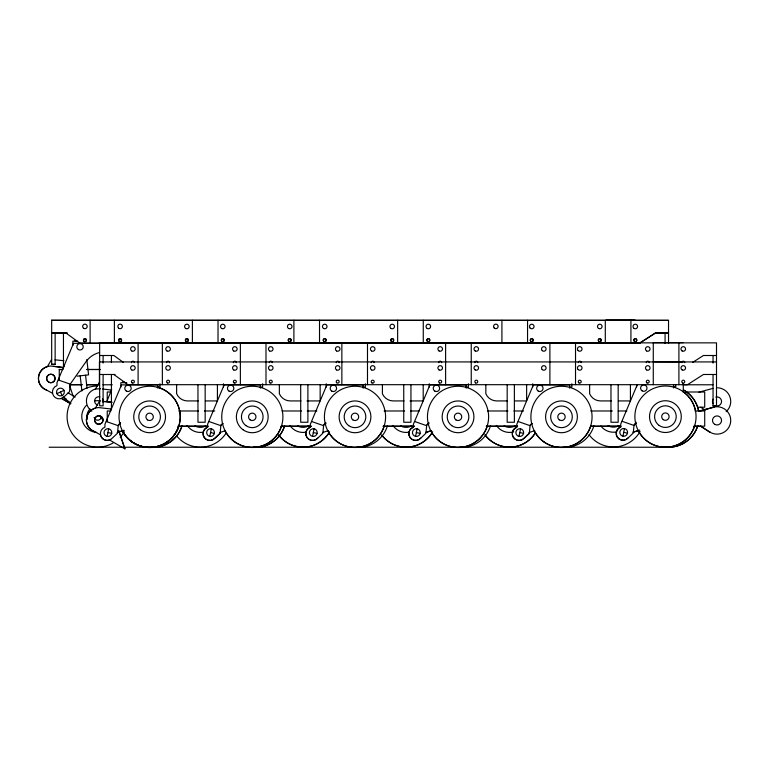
<?xml version="1.0" encoding="UTF-8"?>
<svg xmlns="http://www.w3.org/2000/svg" width="769" height="769" viewBox="0 0 769 769"><rect width="100%" height="100%" fill="white"/><g stroke="black" fill="none" stroke-linecap="round" stroke-linejoin="round"><path stroke-width="1.15" d="M98.951 352.663A23.695 23.695 0 0 0 85.109 362.978L70.229 384.135L69.518 391.69L64.375 396.525A6.815 6.815 0 0 1 53.599 395.862A6.815 6.815 0 0 1 56.973 385.605L56.973 382.722L73.526 343.32L639.539 343.243L655.448 333.044L668.53 333.044M120.454 422.46L118.195 425.67L117.494 433.226L112.351 438.061A6.815 6.815 0 0 1 101.575 437.398A6.815 6.815 0 0 1 104.949 427.141L104.949 424.257L121.502 384.865L157.751 384.865L157.751 388.134M260.393 388.134L260.393 384.865L224.144 384.865L207.601 424.257L207.601 427.237A6.815 6.815 0 0 0 204.227 437.494A6.815 6.815 0 0 0 215.003 438.157L220.136 433.322L220.847 425.67L221.741 424.392M325.845 422.46L323.586 425.67L322.874 433.226L317.741 438.157A6.815 6.815 0 0 1 306.966 437.494A6.815 6.815 0 0 1 310.34 427.237L310.34 424.257L326.892 384.865L363.141 384.865L363.141 388.134M428.881 422.46L426.632 425.67L425.92 433.226L420.778 438.157A6.815 6.815 0 0 1 410.002 437.494A6.815 6.815 0 0 1 413.376 427.237L413.376 424.257L429.929 384.865L466.177 384.865L466.177 388.134M569.618 388.134L569.618 384.865L533.369 384.865L516.816 424.257L516.816 427.237A6.815 6.815 0 0 0 513.442 437.494A6.815 6.815 0 0 0 524.218 438.157L529.351 433.322L530.062 425.67L530.956 424.392M636.251 422.248L633.992 425.449L633.281 433.014L628.148 437.946A6.815 6.815 0 0 1 617.363 437.282A6.815 6.815 0 0 1 620.746 427.026L620.746 424.046L637.29 384.644M107.151 436.398L108.669 428.775M209.802 436.398L211.321 428.775M312.541 436.398L314.06 428.775M415.577 436.398L417.096 428.775M519.017 436.398L520.536 428.775M622.948 436.186L624.457 428.564M111.716 433.341L111.399 434.302A3.883 3.883 0 0 1 104.882 435.023A3.883 3.883 0 0 1 106.987 428.814A3.883 3.883 0 0 1 111.716 433.341L107.91 432.591M214.368 433.341L214.042 434.302A3.883 3.883 0 0 1 207.524 435.023A3.883 3.883 0 0 1 209.639 428.814A3.883 3.883 0 0 1 214.368 433.341L210.562 432.591M317.107 433.341L316.78 434.302A3.883 3.883 0 0 1 310.263 435.023A3.883 3.883 0 0 1 312.377 428.814A3.883 3.883 0 0 1 317.107 433.341L313.3 432.591M420.153 433.341L419.826 434.302A3.883 3.883 0 0 1 413.309 435.023A3.883 3.883 0 0 1 415.414 428.814A3.883 3.883 0 0 1 420.153 433.341L416.337 432.591M523.583 433.341L523.256 434.302A3.883 3.883 0 0 1 516.739 435.023A3.883 3.883 0 0 1 518.854 428.814A3.883 3.883 0 0 1 523.583 433.341L519.777 432.591M627.514 433.13L627.187 434.091A3.883 3.883 0 0 1 620.67 434.802A3.883 3.883 0 0 1 622.784 428.593A3.883 3.883 0 0 1 627.514 433.13L623.707 432.37M64.365 365.275L63.452 367.582L50.466 366.006L47.399 366.592A12.4 12.4 0 0 0 46.592 390.152M106.804 401.485L111.707 389.614M47.399 366.592L51.59 359.517M91.799 411.184A12.4 12.4 0 0 1 95.375 389.047L99.566 382.068M99.566 401.053L95.375 408.128A12.4 12.4 0 0 0 94.558 431.688M220.136 433.226L215.003 438.061A6.815 6.815 0 0 1 204.227 437.398A6.815 6.815 0 0 1 207.601 427.141M529.351 433.226L524.218 438.061A6.815 6.815 0 0 1 513.442 437.398A6.815 6.815 0 0 1 516.816 427.141M692.485 362.516L703.424 355.499L716.506 355.499M56.916 393.632L63.981 390.392M118.455 424.575L120.627 423.642M221.097 424.575L223.27 423.642M323.836 424.575L326.018 423.642M426.882 424.575L429.054 423.642M530.312 424.575L532.494 423.642M634.242 424.353L636.415 423.421M117.109 432.486L123.972 430.294M118.253 432.216L123.972 430.39M219.761 432.582L225.471 430.659M322.499 432.582L328.219 430.659M425.536 432.486L431.255 430.659M425.536 432.582L431.255 430.755M528.976 432.582L534.695 430.659M639.76 430.082L632.906 432.265L638.616 430.544M62.068 395.545L61.097 395.843A3.883 3.883 0 0 1 56.704 390.988A3.883 3.883 0 0 1 62.962 389.056A3.883 3.883 0 0 1 62.068 395.545L60.453 392.017M698.944 392.171L712.969 388.374M698.944 411.155L713.94 407.099M700.021 410.954L713.94 407.195M95.375 389.047L100.499 388.758M77.16 376.166L88.579 374.859L86.83 359.527M606.145 320.087L635.098 320.087M668.53 320.298L51.436 320.298L668.53 320.394L668.53 343.493M51.677 332.948L67.057 332.948M668.53 332.948L655.448 332.948L639.539 343.147L79.976 343.147M51.677 333.044L67.057 333.044M74.593 340.494L76.314 340.494M74.593 340.59L76.314 340.59M77.602 341.148L72.863 341.148L72.863 345.502M654.121 342.638L683.074 342.638M99.412 342.859L716.506 342.859L716.506 405.926L713.046 405.926L713.046 374.484M99.653 355.499L113.86 355.499L123.338 362.362M716.506 361.93L99.412 361.93L99.412 384.779M51.677 364.295L55.137 364.295M62.856 369.447L59.261 369.447L59.261 380.069M86.849 369.447L100.047 369.447M59.261 369.543L62.856 369.543M86.849 369.543L100.047 369.543M99.653 374.484L115.033 374.484M716.506 374.484L703.424 374.484L687.505 384.692L127.952 384.692L113.86 374.484M122.569 382.039L124.29 382.039M126.77 382.683L120.839 382.683L120.839 387.038M70.056 384.654L82.052 384.654M86.849 384.654L98.855 384.654M70.056 384.75L82.052 384.75M86.849 384.75L98.855 384.75M102.931 384.779L112.303 384.779M683.208 384.779L712.978 384.779M673.384 386.826L675.759 386.826L675.759 384.644M157.597 387.038L159.962 387.038L159.962 383.769M260.239 387.038L262.613 387.038L262.613 383.769M362.978 387.038L365.352 387.038L365.352 383.769M466.024 387.038L468.388 387.038L468.388 383.769M569.454 387.038L571.828 387.038L571.828 383.769M110.832 391.998L107.237 391.998L107.237 401.36M685.515 391.998L704.712 391.998L704.712 407.214L697.512 407.214M198.277 400.928L187.511 400.928A11.852 11.852 0 0 1 176.62 393.747L176.62 384.692M205.458 400.928L217.416 400.928L217.416 384.692M301.015 400.928L290.249 400.928A11.852 11.852 0 0 1 279.358 393.747L279.358 384.692M306.994 400.928L320.154 400.928L320.154 384.692M404.052 400.928L393.286 400.928A11.852 11.852 0 0 1 382.404 393.747L382.404 384.692M410.04 400.928L423.2 400.928L423.2 384.692M507.492 400.928L496.726 400.928A11.852 11.852 0 0 1 485.835 393.747L485.835 384.692M514.672 400.928L526.63 400.928L526.63 384.692M611.288 400.928L600.522 400.928A11.852 11.852 0 0 1 589.631 393.747L589.631 384.692M618.468 400.928L630.426 400.928L630.426 384.692M713.046 405.83L716.506 405.83M110.832 410.982L107.237 410.982L107.237 421.518M178.706 410.982L198.412 410.982M204.41 410.982L214.743 410.982M282.021 410.982L301.592 410.982M307.244 410.982L316.857 410.982M384.135 410.982L404.561 410.982M410.569 410.982L419.172 410.982M487.45 410.982L507.953 410.982M513.884 410.982L523.545 410.982M590.736 410.982L612.335 410.982M618.334 410.982L626.812 410.982M695.118 410.982L704.712 410.982L704.712 426.189L693.917 426.189M178.023 426.189L208.015 426.189M281.194 426.189L311.195 426.189M383.173 426.189L414.376 426.189M486.354 426.189L517.547 426.189M590.736 426.189L620.727 426.189M178.023 426.286L208.015 426.286M281.194 426.286L311.195 426.286M383.173 426.286L414.376 426.286M486.354 426.286L517.547 426.286M590.736 426.286L620.727 426.286M693.917 426.286L701.117 426.286M49.139 447.231L668.53 447.231M54.964 359.825L63.952 360.728M102.931 401.36L111.928 402.168M102.931 401.456L111.928 402.264M53.551 366.304L63.452 367.486M102.633 388.989L111.428 390.046M111.428 409.031L98.442 407.551L95.375 408.031A12.4 12.4 0 0 0 94.558 431.592L100.547 434.879M622.159 421.325L633.992 425.449M518.229 421.547L530.062 425.67M414.789 421.547L426.632 425.67M311.753 421.547L323.586 425.67M209.014 421.547L220.847 425.67M58.386 380.011L70.229 384.135M106.362 421.547L118.195 425.67M52.571 393.334L46.592 390.056A12.4 12.4 0 0 1 47.399 366.496M61.385 398.323L70.719 403.696M61.385 398.419L70.719 403.792M109.361 439.858L124.924 448.913L118.753 430.727M68.047 392.824L75.151 397.073M63.145 397.064L66.211 398.89M700.713 407.214L705.346 410.194M700.713 426.189L710.181 432.303M700.713 426.286L710.181 432.399M65.884 332.948L79.976 343.243M63.029 397.275L70.758 402.966M118.753 430.63L124.924 448.817M69.623 385.682L73.093 396.006M85.551 375.205L87.051 388.326M80.187 375.82L81.908 390.979M713.046 355.499L713.046 363.093M683.276 383.76L683.276 392.238M678.902 342.859L678.902 384.692M673.538 384.644L673.538 387.912M665.07 332.948L665.07 343.493M653.275 342.859L653.275 384.692M636.636 384.644L636.636 386.826M630.926 320.298L630.926 343.243M618.17 384.692L618.17 422.258L610.971 422.258L610.971 384.692M605.299 320.298L605.299 343.243M575.529 342.859L575.529 384.692M549.893 342.859L549.893 384.692M532.706 383.769L532.706 387.038M527.553 320.298L527.553 343.243M514.374 384.692L514.374 422.258L507.175 422.258L507.175 384.692M501.917 320.298L501.917 343.243M471.243 342.859L471.243 384.692M445.616 342.859L445.616 384.692M429.265 383.769L429.265 387.038M423.267 320.298L423.267 343.243M410.944 384.692L410.944 422.258L403.744 422.258L403.744 384.692M397.64 320.298L397.64 343.243M367.495 342.859L367.495 384.692M341.859 342.859L341.859 384.692M326.229 383.769L326.229 387.038M319.519 320.298L319.519 343.243M307.898 384.692L307.898 422.258L300.698 422.258L300.698 384.692M293.893 320.298L293.893 343.243M265.997 342.859L265.997 384.692M240.37 342.859L240.37 384.692M223.491 383.769L223.491 387.038M218.021 320.298L218.021 343.243M205.16 384.692L205.16 422.258L197.96 422.258L197.96 384.692M192.394 320.298L192.394 343.243M162.355 342.859L162.355 384.692M138.093 342.859L138.093 384.692M114.389 320.298L114.389 343.243M111.428 355.499L111.428 362.564M111.428 374.484L111.428 409.81M103.113 355.499L103.113 363.093M103.113 374.484L103.113 405.83L99.653 405.83L99.653 342.859M90.117 320.298L90.117 343.243M63.452 332.948L63.452 368.361M55.137 332.948L55.137 364.391L51.677 364.391L51.677 320.298M697.762 425.651A30.587 30.587 0 0 1 661.725 446.462M683.824 390.162A30.587 30.587 0 0 1 698.579 410.954A30.587 30.587 0 0 0 683.891 390.181M640.068 431.544A30.587 30.587 0 0 1 588.987 434.677M616.642 431.909A15.88 15.88 0 0 1 600.906 426.084M618.91 425.68A10.814 10.814 0 0 1 608.096 425.738M124.232 431.717A30.587 30.587 0 0 1 120.185 437.253M113.091 442.963A30.587 30.587 0 0 1 68.162 424.632A30.587 30.587 0 0 1 97.5 385.98M432.659 431.717A30.587 30.587 0 0 1 381.578 434.85M409.271 432.12A15.88 15.88 0 0 1 392.93 425.449M411.55 425.901A10.814 10.814 0 0 1 400.726 425.959M432.12 432.736A30.587 30.587 0 0 1 382.318 435.802M513.721 431.88A15.88 15.88 0 0 1 496.361 425.449M514.98 425.901A10.814 10.814 0 0 1 504.166 425.959M329.613 431.717A30.587 30.587 0 0 1 278.532 434.85M329.074 432.736A30.587 30.587 0 0 1 279.282 435.802M87.233 419.413A10.814 10.814 0 0 1 89.973 408.954M96.711 432.418A15.88 15.88 0 0 1 86.368 405.388M94.481 400.995A15.88 15.88 0 0 1 100.681 400.966M101.258 417.5A3.72 3.72 0 0 1 94.078 417.538M306.235 432.12A15.88 15.88 0 0 1 289.884 425.449M308.504 425.901A10.814 10.814 0 0 1 297.69 425.959M226.336 432.736A30.587 30.587 0 0 1 176.543 435.802M203.497 432.12A15.88 15.88 0 0 1 187.146 425.449M205.765 425.901A10.814 10.814 0 0 1 194.951 425.959M712.969 407.359A13.698 13.698 0 0 1 730.55 422.633A13.698 13.698 0 0 1 709.047 431.572M103.036 419.941A4.21 4.21 0 0 1 96.711 423.594A4.21 4.21 0 0 1 96.711 416.298A4.21 4.21 0 0 1 103.036 419.941A6.815 6.815 0 0 1 100.691 416.548M157.164 387.172A30.587 30.587 0 0 1 173.506 436.004A30.587 30.587 0 0 1 122.309 430.486M420.778 438.061A6.815 6.815 0 0 1 410.002 437.398A6.815 6.815 0 0 1 413.376 427.141M628.148 437.849A6.815 6.815 0 0 1 617.363 437.186A6.815 6.815 0 0 1 620.746 426.93M317.741 438.061A6.815 6.815 0 0 1 306.966 437.398A6.815 6.815 0 0 1 310.34 427.141M178.966 425.526A30.587 30.587 0 0 1 122.252 430.592M179.023 425.526A30.587 30.587 0 0 1 122.309 430.582M110.774 439.493A6.815 6.815 0 0 1 100.691 435.629M487.45 425.526A30.587 30.587 0 0 1 430.736 430.582M590.89 425.526A30.587 30.587 0 0 1 534.176 430.582M694.82 425.305A30.587 30.587 0 0 1 638.107 430.371M683.276 391.844A30.587 30.587 0 0 1 695.436 410.598M384.413 425.526A30.587 30.587 0 0 1 327.7 430.582M281.675 425.526A30.587 30.587 0 0 1 224.961 430.582M578.269 362.67A1.461 1.461 0 0 1 579.73 361.199A1.461 1.461 0 0 1 581.201 362.67M681.815 362.67A1.461 1.461 0 0 1 683.276 361.199A1.461 1.461 0 0 1 684.737 362.67M646.296 362.67A1.461 1.461 0 0 1 647.758 361.199A1.461 1.461 0 0 1 649.219 362.67M438.734 362.67A1.461 1.461 0 0 1 440.195 361.199A1.461 1.461 0 0 1 441.656 362.67M474.838 362.67A1.461 1.461 0 0 1 476.299 361.199A1.461 1.461 0 0 1 477.76 362.67M371.235 362.67A1.461 1.461 0 0 1 372.705 361.199A1.461 1.461 0 0 1 374.167 362.67M166.623 362.67A1.461 1.461 0 0 1 168.084 361.199A1.461 1.461 0 0 1 169.545 362.67M336.245 362.67A1.461 1.461 0 0 1 337.706 361.199A1.461 1.461 0 0 1 339.167 362.67M269.294 362.67A1.461 1.461 0 0 1 270.765 361.199A1.461 1.461 0 0 1 272.226 362.67M233.382 362.67A1.461 1.461 0 0 1 234.843 361.199A1.461 1.461 0 0 1 236.304 362.67M131.441 362.67A1.461 1.461 0 0 1 132.902 361.199A1.461 1.461 0 0 1 134.364 362.67M715.852 397.073A4.537 4.537 0 0 1 721.562 401.456A4.537 4.537 0 0 1 715.852 405.84M713.103 403.725A4.537 4.537 0 0 1 713.103 399.188M717.544 387.768A13.698 13.698 0 0 1 726.186 411.646M97.73 405.032A4.21 4.21 0 0 1 94.75 399.87A4.21 4.21 0 0 1 99.912 396.891M102.469 398.851A4.21 4.21 0 0 1 102.892 402.052M181.965 425.863A30.587 30.587 0 0 1 150.464 447.356M182.032 425.891A30.587 30.587 0 0 1 150.522 447.375M490.459 425.891A30.587 30.587 0 0 1 458.949 447.375M593.899 425.891A30.587 30.587 0 0 1 562.389 447.375M697.819 425.67A30.587 30.587 0 0 1 661.782 446.481M387.422 425.891A30.587 30.587 0 0 1 355.912 447.375M683.074 361.622L654.121 361.622L683.074 361.718M598.638 328.478A2.288 2.288 0 0 0 602.069 326.498A2.288 2.288 0 0 0 598.638 324.518A2.288 2.288 0 0 0 598.638 328.478M634.569 341.474A1.461 1.461 0 0 0 636.761 340.206A1.461 1.461 0 0 0 634.569 338.841A1.461 1.461 0 0 0 634.569 341.378A1.461 1.461 0 0 0 636.761 340.109A1.461 1.461 0 0 0 634.569 338.937A1.461 1.461 0 0 0 634.569 341.474M634.156 328.478A2.288 2.288 0 0 0 637.578 326.498A2.288 2.288 0 0 0 634.156 324.518A2.288 2.288 0 0 0 634.156 328.478M494.227 328.017A2.288 2.288 0 0 0 498.043 326.998A2.288 2.288 0 0 0 495.246 324.201A2.288 2.288 0 0 0 494.227 328.017M531.023 341.474A1.461 1.461 0 0 0 533.225 340.206A1.461 1.461 0 0 0 531.023 338.841A1.461 1.461 0 0 0 531.023 341.378A1.461 1.461 0 0 0 533.225 340.109A1.461 1.461 0 0 0 531.023 338.937A1.461 1.461 0 0 0 531.023 341.474M599.051 341.474A1.461 1.461 0 0 0 601.243 340.206A1.461 1.461 0 0 0 599.051 338.841A1.461 1.461 0 0 0 599.051 341.378A1.461 1.461 0 0 0 601.243 340.109A1.461 1.461 0 0 0 599.051 338.937A1.461 1.461 0 0 0 599.051 341.474M391.075 328.478A2.288 2.288 0 0 0 394.507 326.498A2.288 2.288 0 0 0 391.075 324.518A2.288 2.288 0 0 0 391.075 328.478M391.488 341.474A1.461 1.461 0 0 0 393.68 340.206A1.461 1.461 0 0 0 391.488 338.841A1.461 1.461 0 0 0 391.488 341.378A1.461 1.461 0 0 0 393.68 340.109A1.461 1.461 0 0 0 391.488 338.937A1.461 1.461 0 0 0 391.488 341.474M427.18 328.478A2.288 2.288 0 0 0 430.611 326.498A2.288 2.288 0 0 0 427.18 324.518A2.288 2.288 0 0 0 427.18 328.478M427.593 341.474A1.461 1.461 0 0 0 429.784 340.206A1.461 1.461 0 0 0 427.593 338.841A1.461 1.461 0 0 0 427.593 341.378A1.461 1.461 0 0 0 429.784 340.109A1.461 1.461 0 0 0 427.593 338.937A1.461 1.461 0 0 0 427.593 341.474M323.999 341.474A1.461 1.461 0 0 0 326.191 340.206A1.461 1.461 0 0 0 323.999 338.841A1.461 1.461 0 0 0 323.999 341.378A1.461 1.461 0 0 0 326.191 340.109A1.461 1.461 0 0 0 323.999 338.937A1.461 1.461 0 0 0 323.999 341.474M530.139 328.113A2.288 2.288 0 0 0 533.965 327.094A2.288 2.288 0 0 0 531.168 324.297A2.288 2.288 0 0 0 530.139 328.113M323.586 328.478A2.288 2.288 0 0 0 327.008 326.498A2.288 2.288 0 0 0 323.586 324.518A2.288 2.288 0 0 0 323.586 328.478M288.586 328.478A2.288 2.288 0 0 0 292.009 326.498A2.288 2.288 0 0 0 288.586 324.518A2.288 2.288 0 0 0 288.586 328.478M118.493 328.017A2.288 2.288 0 0 0 122.319 326.998A2.288 2.288 0 0 0 119.522 324.201A2.288 2.288 0 0 0 118.493 328.017M119.378 341.474A1.461 1.461 0 0 0 121.569 340.206A1.461 1.461 0 0 0 119.378 338.841A1.461 1.461 0 0 0 119.378 341.378A1.461 1.461 0 0 0 121.569 340.109A1.461 1.461 0 0 0 119.378 338.937A1.461 1.461 0 0 0 119.378 341.474M288.692 341.244A1.461 1.461 0 0 0 291.143 340.58A1.461 1.461 0 0 0 289.346 338.793A1.461 1.461 0 0 0 288.692 341.244M221.645 328.478A2.288 2.288 0 0 0 225.067 326.498A2.288 2.288 0 0 0 221.645 324.518A2.288 2.288 0 0 0 221.645 328.478M222.058 341.474A1.461 1.461 0 0 0 224.25 340.206A1.461 1.461 0 0 0 222.058 338.841A1.461 1.461 0 0 0 222.058 341.378A1.461 1.461 0 0 0 224.25 340.109A1.461 1.461 0 0 0 222.058 338.937A1.461 1.461 0 0 0 222.058 341.474M185.723 328.478A2.288 2.288 0 0 0 189.155 326.498A2.288 2.288 0 0 0 185.723 324.518A2.288 2.288 0 0 0 185.723 328.478M185.829 341.244A1.461 1.461 0 0 0 188.28 340.58A1.461 1.461 0 0 0 186.492 338.793A1.461 1.461 0 0 0 185.829 341.244M83.783 328.382A2.288 2.288 0 0 0 87.214 326.402A2.288 2.288 0 0 0 83.783 324.431A2.288 2.288 0 0 0 83.783 328.382M84.196 341.474A1.461 1.461 0 0 0 86.388 340.206A1.461 1.461 0 0 0 84.196 338.841A1.461 1.461 0 0 0 84.196 341.378A1.461 1.461 0 0 0 86.388 340.109A1.461 1.461 0 0 0 84.196 338.937A1.461 1.461 0 0 0 84.196 341.474M48.735 382.155A4.21 4.21 0 0 0 55.06 378.502A4.21 4.21 0 0 0 48.735 374.849A4.21 4.21 0 0 0 48.735 382.155A4.21 4.21 0 0 0 55.06 378.406A4.21 4.21 0 0 0 48.735 374.753A4.21 4.21 0 0 0 48.735 382.058M288.692 341.148A1.461 1.461 0 0 0 291.143 340.494A1.461 1.461 0 0 0 289.346 338.696A1.461 1.461 0 0 0 288.692 341.148M185.829 341.148A1.461 1.461 0 0 0 188.28 340.494A1.461 1.461 0 0 0 186.492 338.696A1.461 1.461 0 0 0 185.829 341.148M485.008 434.85A30.587 30.587 0 0 0 535.512 432.687A30.587 30.587 0 0 1 485.056 434.898M78.419 349.559A3.201 3.201 0 0 0 83.225 346.79A3.201 3.201 0 0 0 78.419 344.012A3.201 3.201 0 0 0 78.419 349.559M646.614 369.918A2.288 2.288 0 0 0 650.045 367.947A2.288 2.288 0 0 0 646.614 365.967A2.288 2.288 0 0 0 646.614 369.918M682.545 382.914A1.461 1.461 0 0 0 684.737 381.645A1.461 1.461 0 0 0 682.545 380.386A1.461 1.461 0 0 0 682.545 382.914M682.132 369.918A2.288 2.288 0 0 0 685.554 367.947A2.288 2.288 0 0 0 682.132 365.967A2.288 2.288 0 0 0 682.132 369.918M542.203 369.562A2.288 2.288 0 0 0 546.019 368.534A2.288 2.288 0 0 0 543.222 365.736A2.288 2.288 0 0 0 542.203 369.562M578.999 382.914A1.461 1.461 0 0 0 581.201 381.645A1.461 1.461 0 0 0 578.999 380.386A1.461 1.461 0 0 0 578.999 382.914M647.027 382.914A1.461 1.461 0 0 0 649.219 381.645A1.461 1.461 0 0 0 647.027 380.386A1.461 1.461 0 0 0 647.027 382.914M439.051 369.918A2.288 2.288 0 0 0 442.483 367.947A2.288 2.288 0 0 0 439.051 365.967A2.288 2.288 0 0 0 439.051 369.918M439.464 382.914A1.461 1.461 0 0 0 441.656 381.645A1.461 1.461 0 0 0 439.464 380.386A1.461 1.461 0 0 0 439.464 382.914M475.155 369.918A2.288 2.288 0 0 0 478.578 367.947A2.288 2.288 0 0 0 475.155 365.967A2.288 2.288 0 0 0 475.155 369.918M475.569 382.914A1.461 1.461 0 0 0 477.76 381.645A1.461 1.461 0 0 0 475.569 380.386A1.461 1.461 0 0 0 475.569 382.914M371.965 382.914A1.461 1.461 0 0 0 374.167 381.645A1.461 1.461 0 0 0 371.965 380.386A1.461 1.461 0 0 0 371.965 382.914M578.115 369.562A2.288 2.288 0 0 0 581.941 368.534A2.288 2.288 0 0 0 579.144 365.736A2.288 2.288 0 0 0 578.115 369.562M371.562 369.918A2.288 2.288 0 0 0 374.984 367.947A2.288 2.288 0 0 0 371.562 365.967A2.288 2.288 0 0 0 371.562 369.918M336.562 369.918A2.288 2.288 0 0 0 339.985 367.947A2.288 2.288 0 0 0 336.562 365.967A2.288 2.288 0 0 0 336.562 369.918M166.469 369.562A2.288 2.288 0 0 0 170.295 368.534A2.288 2.288 0 0 0 167.498 365.736A2.288 2.288 0 0 0 166.469 369.562M167.354 382.914A1.461 1.461 0 0 0 169.545 381.645A1.461 1.461 0 0 0 167.354 380.386A1.461 1.461 0 0 0 167.354 382.914M336.668 382.683A1.461 1.461 0 0 0 339.119 382.03A1.461 1.461 0 0 0 337.322 380.232A1.461 1.461 0 0 0 336.668 382.683M269.621 369.918A2.288 2.288 0 0 0 273.043 367.947A2.288 2.288 0 0 0 269.621 365.967A2.288 2.288 0 0 0 269.621 369.918M270.025 382.914A1.461 1.461 0 0 0 272.226 381.645A1.461 1.461 0 0 0 270.025 380.386A1.461 1.461 0 0 0 270.025 382.914M233.699 369.918A2.288 2.288 0 0 0 237.131 367.947A2.288 2.288 0 0 0 233.699 365.967A2.288 2.288 0 0 0 233.699 369.918M234.112 382.914A1.461 1.461 0 0 0 236.304 381.645A1.461 1.461 0 0 0 234.112 380.386A1.461 1.461 0 0 0 234.112 382.914M131.759 369.918A2.288 2.288 0 0 0 135.19 367.947A2.288 2.288 0 0 0 131.759 365.967A2.288 2.288 0 0 0 131.759 369.918M132.172 382.914A1.461 1.461 0 0 0 134.364 381.645A1.461 1.461 0 0 0 132.172 380.386A1.461 1.461 0 0 0 132.172 382.914M714.757 424.373A4.537 4.537 0 0 0 721.562 420.441A4.537 4.537 0 0 0 714.757 416.51A4.537 4.537 0 0 0 714.757 424.373M131.807 441.704A30.587 30.587 0 0 0 180.052 419.816A30.587 30.587 0 0 0 136.978 388.979A30.587 30.587 0 0 0 131.807 441.704M451.749 425.632A10.814 10.814 0 0 0 468.802 417.894A10.814 10.814 0 0 0 453.575 406.984A10.814 10.814 0 0 0 451.749 425.632M440.233 441.704A30.587 30.587 0 0 0 488.478 419.816A30.587 30.587 0 0 0 445.405 388.979A30.587 30.587 0 0 0 440.233 441.704M448.798 429.746A15.88 15.88 0 0 0 473.848 418.384A15.88 15.88 0 0 0 451.48 402.37A15.88 15.88 0 0 0 448.798 429.746M455.873 419.855A3.72 3.72 0 0 0 461.736 417.202A3.72 3.72 0 0 0 456.507 413.453A3.72 3.72 0 0 0 455.873 419.855M434.821 391.104A3.201 3.201 0 0 0 439.628 388.326A3.201 3.201 0 0 0 434.821 385.548A3.201 3.201 0 0 0 434.821 391.104M555.18 425.632A10.814 10.814 0 0 0 572.242 417.894A10.814 10.814 0 0 0 557.016 406.984A10.814 10.814 0 0 0 555.18 425.632M543.673 441.704A30.587 30.587 0 0 0 591.919 419.816A30.587 30.587 0 0 0 548.845 388.979A30.587 30.587 0 0 0 543.673 441.704M552.229 429.746A15.88 15.88 0 0 0 577.288 418.384A15.88 15.88 0 0 0 554.92 402.37A15.88 15.88 0 0 0 552.229 429.746M559.313 419.855A3.72 3.72 0 0 0 565.177 417.202A3.72 3.72 0 0 0 559.947 413.453A3.72 3.72 0 0 0 559.313 419.855M538.262 391.104A3.201 3.201 0 0 0 543.068 388.326A3.201 3.201 0 0 0 538.262 385.548A3.201 3.201 0 0 0 538.262 391.104M647.661 441.483A30.587 30.587 0 0 0 695.907 419.595A30.587 30.587 0 0 0 652.833 388.758A30.587 30.587 0 0 0 647.661 441.483M337.197 441.704A30.587 30.587 0 0 0 385.442 419.816A30.587 30.587 0 0 0 342.368 388.979A30.587 30.587 0 0 0 337.197 441.704M143.322 425.632A10.814 10.814 0 0 0 160.375 417.894A10.814 10.814 0 0 0 145.149 406.984A10.814 10.814 0 0 0 143.322 425.632M140.371 429.746A15.88 15.88 0 0 0 165.422 418.384A15.88 15.88 0 0 0 143.053 402.37A15.88 15.88 0 0 0 140.371 429.746M147.446 419.855A3.72 3.72 0 0 0 153.31 417.202A3.72 3.72 0 0 0 148.081 413.453A3.72 3.72 0 0 0 147.446 419.855M126.395 391.104A3.201 3.201 0 0 0 131.201 388.326A3.201 3.201 0 0 0 126.395 385.548A3.201 3.201 0 0 0 126.395 391.104M348.703 425.632A10.814 10.814 0 0 0 365.765 417.894A10.814 10.814 0 0 0 350.529 406.984A10.814 10.814 0 0 0 348.703 425.632M345.752 429.746A15.88 15.88 0 0 0 370.812 418.384A15.88 15.88 0 0 0 348.444 402.37A15.88 15.88 0 0 0 345.752 429.746M352.836 419.855A3.72 3.72 0 0 0 358.7 417.202A3.72 3.72 0 0 0 353.461 413.453A3.72 3.72 0 0 0 352.836 419.855M331.785 391.104A3.201 3.201 0 0 0 336.591 388.326A3.201 3.201 0 0 0 331.785 385.548A3.201 3.201 0 0 0 331.785 391.104M245.965 425.632A10.814 10.814 0 0 0 263.027 417.894A10.814 10.814 0 0 0 247.791 406.984A10.814 10.814 0 0 0 245.965 425.632M234.516 441.694A30.587 30.587 0 0 0 282.761 419.816A30.587 30.587 0 0 0 239.688 388.979A30.587 30.587 0 0 0 234.516 441.694M243.014 429.746A15.88 15.88 0 0 0 268.073 418.384A15.88 15.88 0 0 0 245.696 402.37A15.88 15.88 0 0 0 243.014 429.746M250.098 419.855A3.72 3.72 0 0 0 255.962 417.202A3.72 3.72 0 0 0 250.723 413.453A3.72 3.72 0 0 0 250.098 419.855M229.047 391.104A3.201 3.201 0 0 0 233.853 388.326A3.201 3.201 0 0 0 229.047 385.548A3.201 3.201 0 0 0 229.047 391.104M659.11 425.411A10.814 10.814 0 0 0 676.172 417.673A10.814 10.814 0 0 0 660.936 406.772A10.814 10.814 0 0 0 659.11 425.411M656.159 429.535A15.88 15.88 0 0 0 681.209 418.173A15.88 15.88 0 0 0 658.841 402.158A15.88 15.88 0 0 0 656.159 429.535M663.243 419.643A3.72 3.72 0 0 0 669.107 416.981A3.72 3.72 0 0 0 663.868 413.232A3.72 3.72 0 0 0 663.243 419.643M642.182 390.883A3.201 3.201 0 0 0 646.998 388.114A3.201 3.201 0 0 0 642.182 385.336A3.201 3.201 0 0 0 642.182 390.883M96.711 423.69A4.21 4.21 0 0 0 103.036 420.037A4.21 4.21 0 0 0 96.711 416.385A4.21 4.21 0 0 0 96.711 423.69M646.614 350.943A2.288 2.288 0 0 0 650.045 348.963A2.288 2.288 0 0 0 646.614 346.982A2.288 2.288 0 0 0 646.614 350.943M682.132 350.943A2.288 2.288 0 0 0 685.554 348.963A2.288 2.288 0 0 0 682.132 346.982A2.288 2.288 0 0 0 682.132 350.943M542.203 350.577A2.288 2.288 0 0 0 546.019 349.549A2.288 2.288 0 0 0 543.222 346.752A2.288 2.288 0 0 0 542.203 350.577M439.051 350.943A2.288 2.288 0 0 0 442.483 348.963A2.288 2.288 0 0 0 439.051 346.982A2.288 2.288 0 0 0 439.051 350.943M475.155 350.943A2.288 2.288 0 0 0 478.578 348.963A2.288 2.288 0 0 0 475.155 346.982A2.288 2.288 0 0 0 475.155 350.943M578.115 350.577A2.288 2.288 0 0 0 581.941 349.549A2.288 2.288 0 0 0 579.144 346.752A2.288 2.288 0 0 0 578.115 350.577M371.562 350.943A2.288 2.288 0 0 0 374.984 348.963A2.288 2.288 0 0 0 371.562 346.982A2.288 2.288 0 0 0 371.562 350.943M336.562 350.943A2.288 2.288 0 0 0 339.985 348.963A2.288 2.288 0 0 0 336.562 346.982A2.288 2.288 0 0 0 336.562 350.943M166.94 350.943A2.288 2.288 0 0 0 170.372 348.963A2.288 2.288 0 0 0 166.94 346.982A2.288 2.288 0 0 0 166.94 350.943M269.621 350.943A2.288 2.288 0 0 0 273.043 348.963A2.288 2.288 0 0 0 269.621 346.982A2.288 2.288 0 0 0 269.621 350.943M233.699 350.943A2.288 2.288 0 0 0 237.131 348.963A2.288 2.288 0 0 0 233.699 346.982A2.288 2.288 0 0 0 233.699 350.943M131.759 350.943A2.288 2.288 0 0 0 135.19 348.963A2.288 2.288 0 0 0 131.759 346.982A2.288 2.288 0 0 0 131.759 350.943M253.116 447.356A30.587 30.587 0 0 0 284.617 425.863A30.587 30.587 0 0 1 253.174 447.375"/></g></svg>
